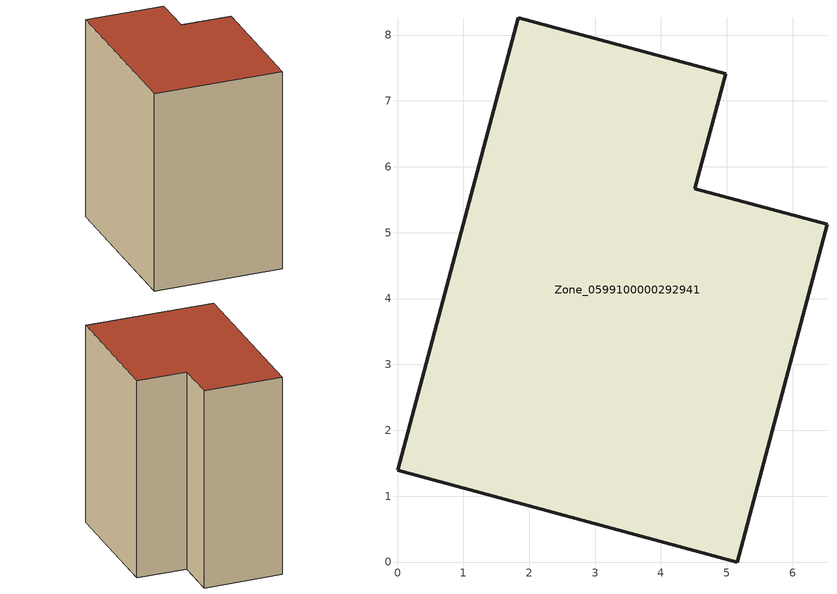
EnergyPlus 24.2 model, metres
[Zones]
Zone_0599100000292941
 floor ground (C_G): 0,1.39 1.83,8.26 4.98,7.41 4.51,5.67 6.52,5.13 5.16,0 z0
 wall outside (C_F): 1.83,8.26 0,1.39 5.16,0 6.52,5.13 4.51,5.67 4.98,7.41 1.83,8.26 z0:8.47
 roof outside (C_R): 0,1.39 5.16,0 6.52,5.13 4.51,5.67 4.98,7.41 1.83,8.26 z8.47
[BUILDING]
Pand.0599100000292941: North Axis=0; Terrain=City; Loads Convergence Tolerance Value=0.04; Temperature Convergence Tolerance Value=0.4; Solar Distribution=FullExterior; Maximum Number of Warmup Days=25; Minimum Number of Warmup Days=1
[Site:Location]
Rotterdam.The.Hague.AP_ZH_NLD Design_Conditions: Latitude=51.96; Longitude=4.45; Time Zone=1; Elevation=-4.5
[SITE:GROUNDTEMPERATURE:BUILDINGSURFACE]
18, 18, 18, 18, 18, 18, 18, 18, 18, 18, 18, 18
[MATERIAL] Thermal Absorptance=0.9; Solar Absorptance=0.7; Visible Absorptance=0.7
Name | Roughness | Thickness | Conductivity | Density | Specific Heat
G.TI.1975-1991 | MediumSmooth | 0.15 | 0.288461 | 540 | 1210
F.TI.1975-1991 | Rough | 0.3 | 0.230769 | 1920 | 840
R.TI.1975-1991 | MediumRough | 0.2 | 0.153846 | 1500 | 1000
[CONSTRUCTION]
C_G: G.TI.1975-1991
C_F: F.TI.1975-1991
C_R: R.TI.1975-1991
[ZONE]
Zone_0599100000292941: Type=1; Multiplier=1; Ceiling Height=Autocalculate; Volume=Autocalculate; Floor Area=autocalculate; Part of Total Floor Area=Yes
[ZONEINFILTRATION:DESIGNFLOWRATE]
Infil_Zone_0599100000292941: Zone or ZoneList or Space or SpaceList=Zone_0599100000292941; Schedule=AlwaysOn; Design Flow Rate Calculation Method=Flow/Area; Flow Rate per Floor Area=0.003; Constant Term Coefficient=1; Temperature Term Coefficient=0; Velocity Term Coefficient=0; Velocity Squared Term Coefficient=0
[HVACTEMPLATE:ZONE:IDEALLOADSAIRSYSTEM]
Zone_0599100000292941: Maximum Heating Supply Air Temperature=50; Minimum Cooling Supply Air Temperature=13; Maximum Heating Supply Air Humidity Ratio=0.0156; Minimum Cooling Supply Air Humidity Ratio=0.0077; Heating Limit=NoLimit; Cooling Limit=NoLimit; Dehumidification Control Type=ConstantSensibleHeatRatio; Cooling Sensible Heat Ratio=0.7; Dehumidification Setpoint=60; Humidification Control Type=None; Humidification Setpoint=30; Outdoor Air Method=None; Outdoor Air Flow Rate per Person=0.00944; Outdoor Air Flow Rate per Zone Floor Area=0; Outdoor Air Flow Rate per Zone=0; Demand Controlled Ventilation Type=None; Outdoor Air Economizer Type=NoEconomizer; Heat Recovery Type=None; Sensible Heat Recovery Effectiveness=0.7; Latent Heat Recovery Effectiveness=0.65
[ZONECONTROL:THERMOSTAT]
ThermostatControl_Zone_0599100000292941: Zone or ZoneList=Zone_0599100000292941; Control Type Schedule=DualSetpointControlType; Control 1=Thermostat_Zone_0599100000292941; Temperature Difference Between Cutout And Setpoint=0
[THERMOSTATSETPOINT:DUALSETPOINT]
Thermostat_Zone_0599100000292941: Heating Setpoint Temperature Schedule=HeatingSetpoint_Zone_0599100000292941; Cooling Setpoint Temperature Schedule=CoolingSetpoint_Zone_0599100000292941
[SCHEDULE:COMPACT]
HeatingSetpoint_Zone_0599100000292941: Through: 12/31, For: AllDays, Until: 24:00, 21
CoolingSetpoint_Zone_0599100000292941: Through: 12/31, For: AllDays, Until: 24:00, 24
DualSetpointControlType: Through: 12/31, For: AllDays, Until: 24:00, 4
AlwaysOn: Through: 12/31, For: AllDays, Until: 24:00, 1
